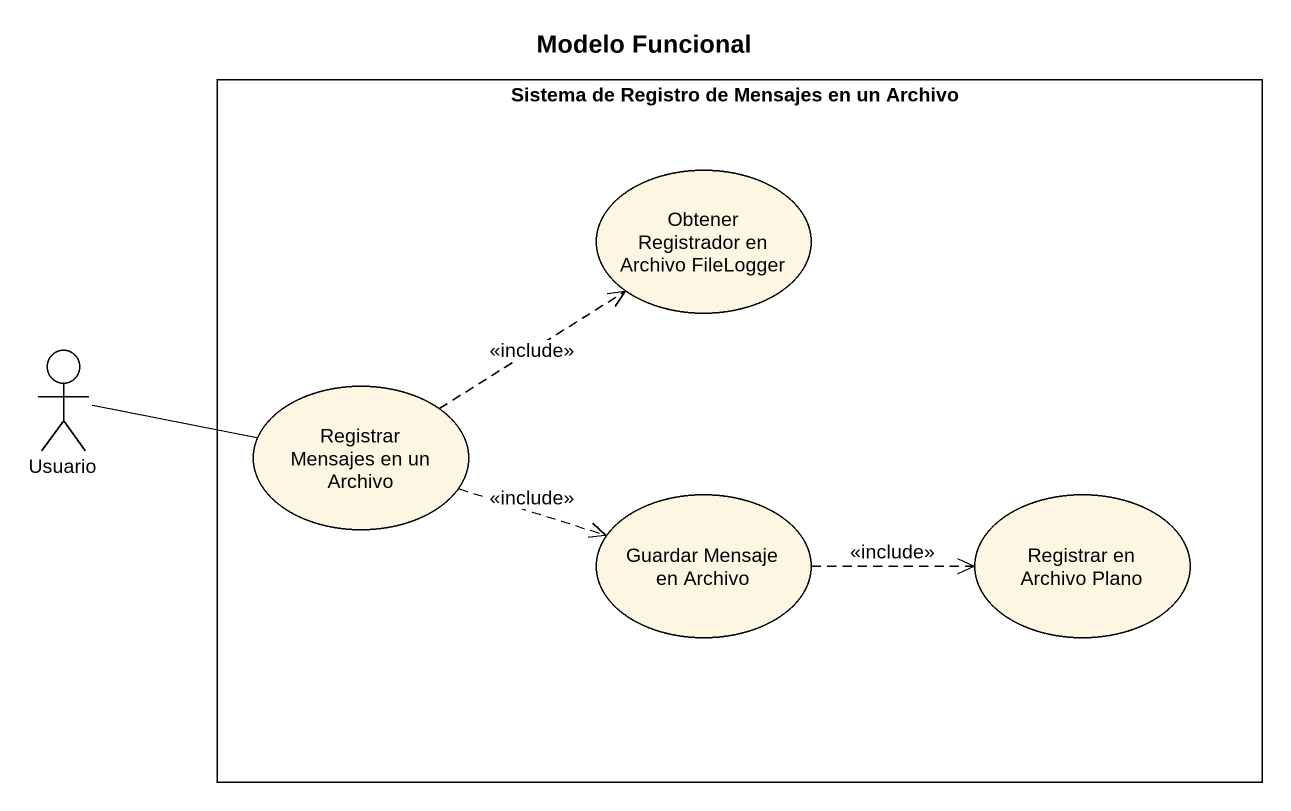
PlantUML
@startuml
title Modelo Funcional
rectangle "Sistema de Registro de Mensajes en un Archivo" as Sistema_de_Registro_de {
  usecase "Obtener Registrador en Archivo FileLogger" as Obtener_Registrador_en
  usecase "Registrar Mensajes en un Archivo" as Registrar_Mensajes_en_un
  usecase "Guardar Mensaje en Archivo" as Guardar_Mensaje_en_Archivo
  usecase "Registrar en Archivo Plano" as Registrar_en_Archivo_Plano
}
actor Usuario
Usuario -right- Registrar_Mensajes_en_un
Registrar_Mensajes_en_un .up.> Obtener_Registrador_en : <<include>>
Registrar_Mensajes_en_un .right.> Guardar_Mensaje_en_Archivo : <<include>>
Guardar_Mensaje_en_Archivo .right.> Registrar_en_Archivo_Plano : <<include>>
@enduml
